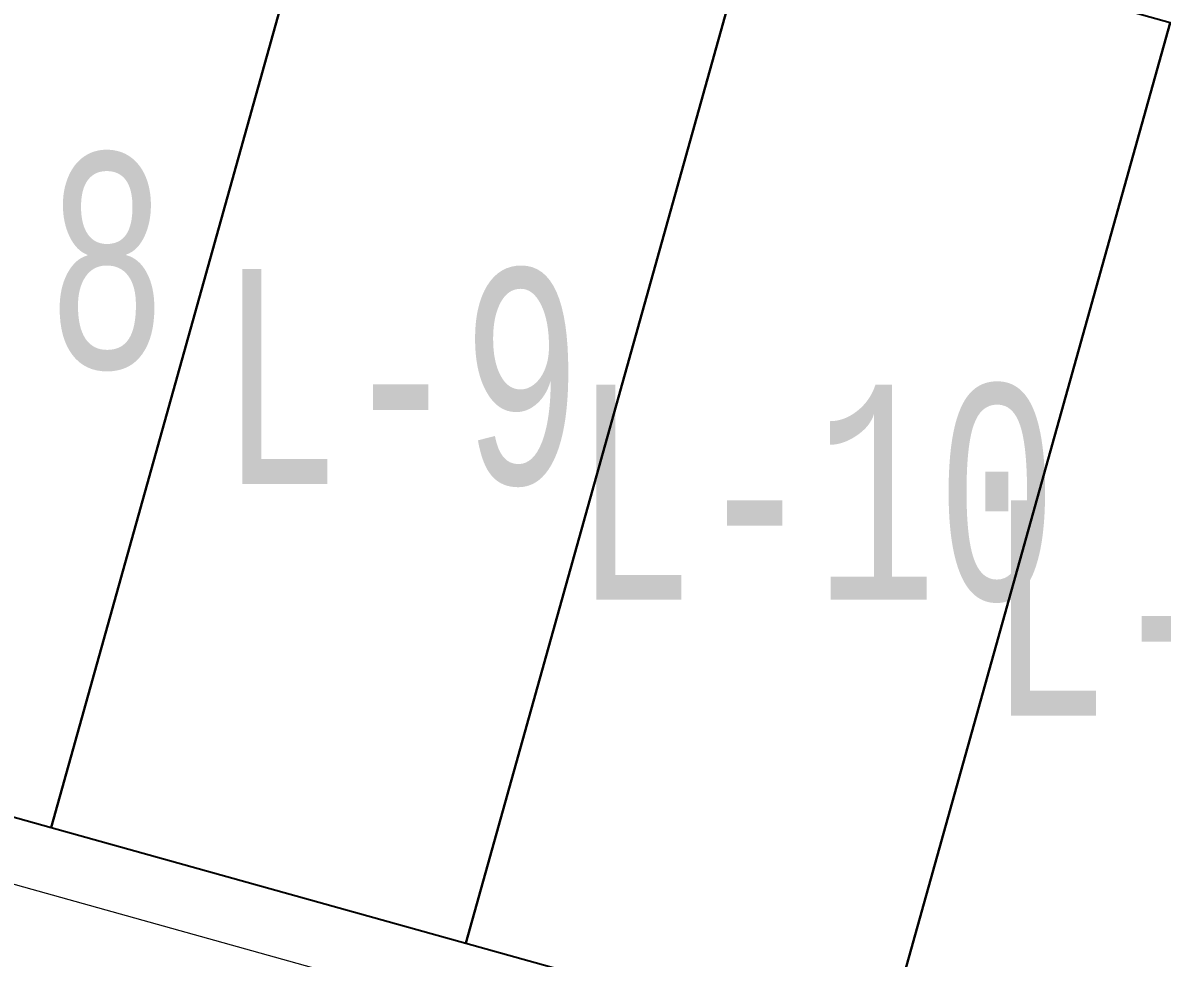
# Model space of a CAD drawing. Header units: millimetres. Extents: x 474016 to 477875, y 2288607 to 2292200.
# Drawn here: x 474530.35 to 474556.81, y 2288944.74 to 2288966.48 of the extents above; entities that cross this region are included whole.
import ezdxf
from ezdxf.enums import TextEntityAlignment as Align

# ---------------------------------------------------------------- set-up
doc = ezdxf.new("R2010")
doc.units = ezdxf.units.MM
doc.header["$LTSCALE"] = 50
doc.layers.add('BANQUETA', color=251, linetype='Continuous', lineweight=5)
doc.layers.add('CVL_LOTIF', color=1, linetype='Continuous')
doc.layers.add('MZ Y LT', color=7, linetype='Continuous', lineweight=13, true_color=0x0d2bf2)
doc.styles.add('MONOTXT4', font='MONOTXT4.shx', dxfattribs={"width": 0.55})

msp = doc.modelspace()

# ---------------------------------------------------------------- linework, layer by layer
at = {"layer": 'BANQUETA'}
msp.add_lwpolyline([(474583.388, 2288986.619), (474462.999, 2289020.255, 0.414214), (474460.534, 2289018.867), (474447.349, 2288971.674, 0.414214), (474448.737, 2288969.21), (474569.127, 2288935.574)], format="xyb", dxfattribs=at)
at = {"layer": 'CVL_LOTIF'}
for points in [[(474537.733, 2288971.86), (474528.102, 2288974.551), (474521.374, 2288950.473), (474531.006, 2288947.782)], [(474547.364, 2288969.169), (474537.733, 2288971.86), (474531.006, 2288947.782), (474540.637, 2288945.091)], [(474556.995, 2288966.479), (474547.364, 2288969.169), (474540.637, 2288945.091), (474550.268, 2288942.401)], [(474566.626, 2288963.788), (474556.995, 2288966.479), (474550.268, 2288942.401), (474559.899, 2288939.71)]]:
    msp.add_lwpolyline(points, close=True, dxfattribs=at)

# ---------------------------------------------------------------- texts
at = {"layer": 'MZ Y LT', "lineweight": 13, "style": 'MONOTXT4', "width": 0.65}
for s, p in [('L-8', (474529.494, 2288960.953)), ('L-9', (474539.125, 2288958.262)), ('L-10', (474548.756, 2288955.571)), ('L-11', (474558.387, 2288952.88))]:
    msp.add_text(s, height=5, dxfattribs=at).set_placement(p, align=Align.MIDDLE)

doc.saveas('drawing.dxf')
